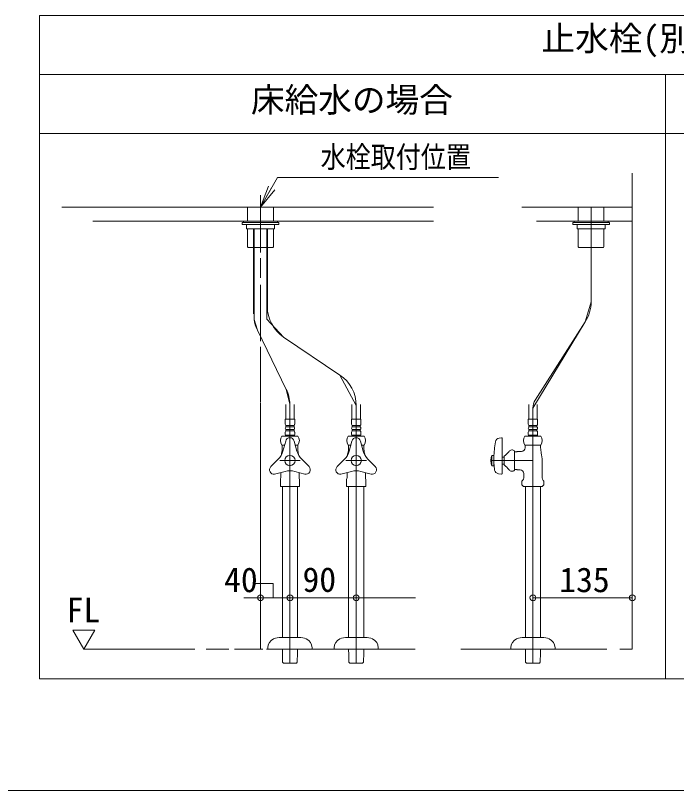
# Model space of a CAD drawing. Units: millimetres, scale not verified. Extents: x -1002 to 1002, y -687 to 676.
# Drawn here: x -49.1 to 343.7, y -687.1 to -226.9 of the extents above; entities that cross this region are included whole.
import ezdxf
from ezdxf.enums import TextEntityAlignment as Align

# ---------------------------------------------------------------- set-up
doc = ezdxf.new("R2010")
doc.units = ezdxf.units.MM
doc.header["$LTSCALE"] = 5
doc.layers.add('F-0', color=7, linetype='Continuous', lineweight=15)
doc.styles.add('ＭＳ ゴシック', font='')
doc.styles.get('ＭＳ ゴシック').set_extended_font_data('MS Gothic')

msp = doc.modelspace()

# ---------------------------------------------------------------- linework, layer by layer
at = {"layer": 'F-0', "lineweight": 18}
for p, q in [((-34.717, -620.676), (-34.717, -226.926)), ((-34.717, -226.926), (709.033, -226.926)), ((-34.717, -261.926), (709.033, -261.926)), ((337.158, -620.676), (337.158, -261.926)), ((337.158, -620.676), (-34.717, -620.676))]:
    msp.add_line(p, q, dxfattribs=at)
at = {"layer": 'F-0'}
for p, q in [((-34.717, -296.926), (337.158, -296.926)), ((337.158, -296.926), (709.033, -296.926)), ((317.47, -320.551), (317.47, -603.176)), ((96.533, -340.676), (106.636, -323.176)), ((106.636, -323.176), (237.886, -323.176)), ((96.533, -340.676), (101.201, -328.215)), ((96.533, -340.676), (103.095, -329.309)), ((96.533, -340.676), (104.99, -330.403)), ((96.533, -333.648), (96.533, -367.67)), ((-21.592, -340.676), (-2.824, -340.676)), ((199.345, -340.676), (-3.032, -340.676)), ((88.876, -340.676), (88.876, -348.988)), ((104.189, -348.988), (104.189, -340.676)), ((251.845, -340.676), (317.47, -340.676)), ((317.47, -340.676), (260.933, -340.676)), ((285.314, -348.988), (285.314, -340.676)), ((292.97, -396.992), (292.97, -340.676)), ((292.97, -396.992), (292.97, -340.676)), ((300.626, -340.676), (300.626, -348.988)), ((199.345, -348.988), (-3.023, -348.988)), ((-2.753, -348.988), (199.345, -348.988)), ((86.47, -348.988), (106.595, -348.988)), ((86.47, -349.863), (86.47, -348.988)), ((106.595, -348.988), (106.595, -349.863)), ((282.908, -348.988), (282.908, -349.863)), ((303.033, -348.988), (282.908, -348.988)), ((303.033, -349.863), (303.033, -348.988)), ((85.595, -349.863), (85.595, -350.957)), ((107.47, -349.863), (85.595, -349.863)), ((85.595, -350.957), (107.47, -350.957)), ((106.595, -349.863), (86.47, -349.863)), ((104.845, -350.957), (88.22, -350.957)), ((88.22, -350.957), (88.22, -353.582)), ((88.22, -353.582), (104.845, -353.582)), ((88.876, -353.582), (88.876, -364.257)), ((92.461, -404.116), (92.461, -353.582)), ((92.705, -353.321), (92.705, -407.369)), ((100.361, -353.582), (100.361, -407.232)), ((100.604, -399.758), (100.604, -353.582)), ((104.189, -364.257), (104.189, -353.582)), ((104.845, -353.582), (104.845, -350.957)), ((107.47, -350.957), (107.47, -349.863)), ((107.47, -350.519), (107.47, -350.957)), ((282.033, -350.957), (282.033, -349.863)), ((282.033, -349.863), (303.908, -349.863)), ((282.033, -350.519), (282.033, -350.957)), ((303.908, -350.957), (282.033, -350.957)), ((282.908, -349.863), (303.033, -349.863)), ((284.658, -350.957), (301.283, -350.957)), ((284.658, -353.582), (284.658, -350.957)), ((301.283, -353.582), (284.658, -353.582)), ((285.314, -364.257), (285.314, -353.582)), ((300.626, -353.582), (300.626, -364.257)), ((301.283, -350.957), (301.283, -353.582)), ((303.908, -349.863), (303.908, -350.957)), ((89.205, -364.585), (88.876, -364.257)), ((89.314, -364.694), (89.205, -364.585)), ((89.314, -364.694), (103.358, -364.694)), ((103.358, -364.694), (103.751, -364.694)), ((103.861, -364.585), (103.751, -364.694)), ((104.189, -364.257), (103.861, -364.585)), ((285.314, -364.257), (285.642, -364.585)), ((285.642, -364.585), (285.751, -364.694)), ((286.145, -364.694), (285.751, -364.694)), ((300.189, -364.694), (286.145, -364.694)), ((300.189, -364.694), (300.298, -364.585)), ((300.298, -364.585), (300.626, -364.257)), ((96.533, -370.964), (96.533, -382.631)), ((96.533, -386.749), (96.533, -420.241)), ((94.666, -413.686), (92.705, -407.369)), ((110.286, -417.919), (100.361, -407.232)), ((258.408, -459.974), (289.522, -408.781)), ((94.666, -413.686), (111.828, -448.962)), ((94.666, -413.686), (111.828, -448.962)), ((110.286, -417.919), (143.726, -440.371)), ((143.726, -440.371), (110.286, -417.919)), ((96.533, -423.673), (96.533, -456.72)), ((153.408, -458.532), (143.726, -440.371)), ((114.016, -457.681), (111.828, -448.962)), ((96.533, -457.191), (96.533, -475.831)), ((111.517, -457.794), (111.517, -466.544)), ((114.033, -458.532), (114.033, -466.544)), ((114.033, -458.532), (114.033, -491.176)), ((116.548, -466.544), (116.548, -457.794)), ((150.892, -457.794), (150.892, -466.544)), ((153.408, -458.532), (153.408, -466.544)), ((153.408, -458.532), (153.408, -491.176)), ((155.923, -466.544), (155.923, -457.794)), ((255.892, -466.544), (255.892, -457.794)), ((258.408, -459.974), (258.408, -466.544)), ((258.408, -459.974), (258.408, -611.378)), ((260.923, -457.794), (260.923, -466.544)), ((96.533, -463.242), (96.533, -579.925)), ((116.833, -466.544), (111.233, -466.544)), ((111.233, -466.544), (111.233, -469.498)), ((114.033, -466.544), (114.033, -611.378)), ((116.833, -469.498), (116.833, -466.544)), ((156.208, -466.544), (150.608, -466.544)), ((150.608, -466.544), (150.608, -469.498)), ((153.408, -466.544), (153.408, -611.378)), ((156.208, -469.498), (156.208, -466.544)), ((255.608, -466.544), (261.208, -466.544)), ((255.608, -469.498), (255.608, -466.544)), ((258.408, -466.544), (258.408, -491.176)), ((261.208, -466.544), (261.208, -469.498)), ((111.626, -470.263), (116.439, -470.263)), ((111.626, -471.138), (111.626, -470.263)), ((116.439, -471.138), (111.626, -471.138)), ((111.626, -472.669), (116.439, -472.669)), ((111.626, -473.544), (111.626, -472.669)), ((116.439, -473.544), (111.626, -473.544)), ((116.439, -470.263), (116.439, -471.138)), ((116.439, -472.669), (116.439, -473.544)), ((151.001, -470.263), (155.814, -470.263)), ((151.001, -471.138), (151.001, -470.263)), ((155.814, -471.138), (151.001, -471.138)), ((151.001, -472.669), (155.814, -472.669)), ((151.001, -473.544), (151.001, -472.669)), ((155.814, -473.544), (151.001, -473.544)), ((155.814, -470.263), (155.814, -471.138)), ((155.814, -472.669), (155.814, -473.544)), ((260.814, -470.263), (256.001, -470.263)), ((256.001, -470.263), (256.001, -471.138)), ((256.001, -471.138), (260.814, -471.138)), ((260.814, -472.669), (256.001, -472.669)), ((256.001, -472.669), (256.001, -473.544)), ((256.001, -473.544), (260.814, -473.544)), ((260.814, -471.138), (260.814, -470.263)), ((260.814, -473.544), (260.814, -472.669)), ((109.277, -476.607), (118.788, -476.607)), ((111.233, -474.31), (111.233, -475.732)), ((111.67, -476.169), (116.395, -476.169)), ((116.833, -475.732), (116.833, -474.31)), ((148.652, -476.607), (158.163, -476.607)), ((150.608, -474.31), (150.608, -475.732)), ((151.045, -476.169), (155.77, -476.169)), ((156.208, -475.732), (156.208, -474.31)), ((238.377, -477.846), (239.784, -477.648)), ((240.033, -499.018), (240.033, -477.865)), ((263.163, -476.607), (253.652, -476.607)), ((255.608, -475.732), (255.608, -474.31)), ((260.77, -476.169), (256.045, -476.169)), ((261.208, -474.31), (261.208, -475.732)), ((96.533, -481.637), (96.533, -580.527)), ((110.846, -481.988), (109.277, -481.988)), ((109.439, -481.988), (109.439, -482.869)), ((109.439, -481.988), (109.947, -481.988)), ((109.439, -482.869), (109.439, -483.519)), ((111.497, -479.559), (109.9, -485.521)), ((110.846, -481.988), (109.947, -481.988)), ((116.568, -479.559), (118.166, -485.521)), ((118.118, -481.988), (117.219, -481.988)), ((118.788, -481.988), (117.219, -481.988)), ((118.626, -482.869), (118.626, -483.519)), ((148.652, -481.988), (149.322, -481.988)), ((148.814, -481.988), (148.814, -482.869)), ((148.814, -482.869), (148.814, -483.519)), ((150.872, -479.559), (149.275, -485.521)), ((150.221, -481.988), (149.322, -481.988)), ((155.943, -479.559), (157.541, -485.521)), ((157.493, -481.988), (156.594, -481.988)), ((158.163, -481.988), (156.594, -481.988)), ((253.652, -481.988), (263.163, -481.988)), ((253.814, -481.988), (253.814, -482.869)), ((254.322, -481.988), (253.814, -481.988)), ((253.814, -482.869), (253.814, -483.519)), ((254.322, -481.988), (262.493, -481.988)), ((263.001, -481.988), (262.493, -481.988)), ((263.001, -481.988), (263.001, -482.869)), ((263.001, -482.869), (263.001, -483.519)), ((247.47, -485.457), (247.47, -496.894)), ((247.47, -485.926), (248.126, -485.926)), ((248.126, -485.926), (248.743, -485.926)), ((102.704, -494.788), (107.069, -490.424)), ((120.125, -491.176), (107.941, -491.176)), ((120.125, -491.176), (108.237, -491.176)), ((114.033, -491.176), (114.033, -611.378)), ((125.361, -494.788), (120.997, -490.424)), ((142.079, -494.788), (146.444, -490.424)), ((159.5, -491.176), (147.316, -491.176)), ((159.5, -491.176), (147.316, -491.176)), ((153.408, -491.176), (153.408, -611.378)), ((164.736, -494.788), (160.372, -490.424)), ((258.408, -491.176), (233.47, -491.176)), ((258.408, -491.176), (233.47, -491.176)), ((233.908, -488.113), (233.79, -488.551)), ((233.908, -494.238), (233.908, -488.113)), ((235.22, -488.113), (233.908, -488.113)), ((235.22, -488.113), (235.22, -494.238)), ((235.22, -489.426), (235.22, -492.926)), ((241.345, -489.098), (240.033, -489.098)), ((241.345, -493.801), (241.345, -488.551)), ((258.408, -611.378), (258.408, -491.176)), ((263.876, -491.176), (263.876, -501.421)), ((240.033, -493.254), (241.345, -493.254)), ((248.126, -496.426), (247.47, -496.426)), ((248.743, -496.426), (248.126, -496.426)), ((104.907, -499.269), (111.202, -497.583)), ((108.564, -498.289), (108.564, -501.421)), ((122.825, -499.18), (116.864, -497.583)), ((119.501, -501.421), (119.501, -498.289)), ((144.282, -499.269), (150.577, -497.583)), ((147.939, -498.289), (147.939, -501.421)), ((162.2, -499.18), (156.239, -497.583)), ((158.876, -501.421), (158.876, -498.289)), ((237.863, -498.964), (239.784, -499.234)), ((252.939, -498.832), (252.939, -501.421)), ((251.84, -503.426), (252.298, -502.968)), ((251.84, -503.426), (251.84, -505.499)), ((251.84, -505.499), (252.83, -506.488)), ((263.986, -506.488), (264.975, -505.499)), ((264.517, -502.968), (264.975, -503.426)), ((264.975, -505.499), (264.975, -503.426)), ((264.975, -505.499), (264.975, -503.426)), ((108.455, -506.488), (108.345, -506.379)), ((108.455, -506.488), (109.449, -506.488)), ((119.611, -506.488), (109.449, -506.488)), ((109.526, -596.176), (109.526, -506.488)), ((118.539, -506.488), (118.539, -596.176)), ((147.83, -506.488), (147.72, -506.379)), ((147.83, -506.488), (148.824, -506.488)), ((158.986, -506.488), (148.824, -506.488)), ((148.901, -596.176), (148.901, -506.488)), ((157.914, -506.488), (157.914, -596.176)), ((252.83, -506.488), (263.986, -506.488)), ((253.901, -506.488), (253.901, -596.176)), ((262.914, -596.176), (262.914, -506.488)), ((86.542, -572.639), (188.666, -572.639)), ((258.408, -572.639), (317.467, -572.639)), ((96.533, -580.527), (96.533, -592.179)), ((96.533, -583.356), (96.533, -589.927)), ((-15.03, -591.809), (-1.905, -591.809)), ((-8.467, -603.176), (-15.03, -591.809)), ((-1.905, -591.809), (-8.467, -603.176)), ((96.533, -592.363), (96.533, -603.176)), ((96.533, -592.869), (96.533, -603.176)), ((119.372, -596.176), (108.693, -596.176)), ((158.747, -596.176), (148.068, -596.176)), ((253.068, -596.176), (263.747, -596.176)), ((100.908, -602.301), (100.908, -603.176)), ((127.158, -603.176), (127.158, -602.301)), ((140.283, -602.301), (140.283, -603.176)), ((166.533, -603.176), (166.533, -602.301)), ((245.283, -603.176), (245.283, -602.301)), ((271.533, -602.301), (271.533, -603.176)), ((-8.467, -603.176), (57.565, -603.176)), ((64.206, -603.176), (77.726, -603.176)), ((81.047, -603.176), (97.947, -603.176)), ((100.131, -603.176), (188.487, -603.176)), ((127.158, -603.176), (100.908, -603.176)), ((109.526, -604.331), (109.526, -603.177)), ((109.551, -605.253), (109.526, -604.331)), ((118.539, -604.331), (118.515, -605.253)), ((118.539, -603.177), (118.539, -604.331)), ((166.533, -603.176), (140.283, -603.176)), ((148.901, -604.331), (148.901, -603.177)), ((148.926, -605.253), (148.901, -604.331)), ((157.914, -604.331), (157.89, -605.253)), ((157.914, -603.177), (157.914, -604.331)), ((215.567, -603.176), (302.246, -603.176)), ((245.283, -603.176), (271.533, -603.176)), ((253.901, -603.176), (253.901, -604.331)), ((253.901, -604.331), (253.926, -605.253)), ((253.926, -605.253), (254.046, -610.87)), ((262.769, -610.87), (262.89, -605.253)), ((262.89, -605.253), (262.914, -604.331)), ((262.914, -604.331), (262.914, -603.176)), ((310.031, -603.176), (310.086, -603.176)), ((110.207, -611.378), (110.208, -611.378)), ((110.208, -611.378), (110.314, -611.378)), ((110.314, -611.378), (117.751, -611.378)), ((117.751, -611.378), (117.858, -611.378)), ((117.858, -611.378), (117.859, -611.378)), ((149.582, -611.378), (149.583, -611.378)), ((149.583, -611.378), (149.689, -611.378)), ((149.689, -611.378), (157.126, -611.378)), ((157.126, -611.378), (157.233, -611.378)), ((157.233, -611.378), (157.234, -611.378)), ((254.046, -610.87), (254.582, -611.378)), ((262.126, -611.378), (254.689, -611.378)), ((262.234, -611.378), (262.769, -610.87)), ((-1002.086, -687.064), (1002.034, -687.064))]:
    msp.add_line(p, q, dxfattribs=at)
at = {"layer": 'F-0', "lineweight": 18}
msp.add_lwpolyline([(709.033, -226.926), (709.033, -620.676), (337.158, -620.676)], dxfattribs=at)
at = {"layer": 'F-0'}
for points in [[(310.086, -603.176), (317.47, -603.176), (317.47, -320.551)], [(260.468, -348.988), (317.47, -348.988), (260.98, -348.988)], [(103.751, -364.694), (103.708, -364.694), (95.658, -364.694)], [(285.751, -364.694), (285.795, -364.694), (293.845, -364.694)], [(259.787, -455.258), (289.522, -408.781), (292.97, -396.992)], [(111.626, -476.169), (111.408, -476.388), (111.408, -476.607)], [(116.658, -476.607), (116.658, -476.388), (116.439, -476.169)], [(151.001, -476.169), (150.783, -476.388), (150.783, -476.607)], [(156.033, -476.607), (156.033, -476.388), (155.814, -476.169)], [(255.783, -476.607), (255.783, -476.388), (256.001, -476.169)], [(260.814, -476.169), (261.033, -476.388), (261.033, -476.607)], [(118.118, -481.988), (118.626, -481.988), (118.626, -482.869)], [(157.493, -481.988), (158.001, -481.988), (158.001, -482.869), (158.001, -483.519)], [(248.743, -485.926), (248.961, -485.707), (251.626, -485.707)], [(233.79, -493.801), (233.908, -494.238), (235.22, -494.238)], [(248.743, -496.426), (248.961, -496.644), (250.751, -496.644)], [(108.345, -502.375), (108.345, -505.499), (108.345, -506.379)], [(119.72, -502.375), (119.72, -506.379), (119.611, -506.488)], [(147.72, -502.375), (147.72, -505.499), (147.72, -506.379)], [(159.095, -502.375), (159.095, -506.379), (158.986, -506.488)], [(104.088, -572.52), (104.088, -564.247), (93.326, -564.247)], [(110.207, -611.378), (109.671, -610.87), (109.551, -605.253)], [(118.515, -605.253), (118.394, -610.87), (117.859, -611.378)], [(149.582, -611.378), (149.046, -610.87), (148.926, -605.253)], [(157.89, -605.253), (157.769, -610.87), (157.234, -611.378)], [(254.689, -611.378), (254.583, -611.378), (254.582, -611.378)], [(262.234, -611.378), (262.233, -611.378), (262.126, -611.378)]]:
    msp.add_lwpolyline(points, dxfattribs=at)
for centre, radius in [((114.033, -491.176), 3.062), ((153.408, -491.176), 3.062), ((96.533, -572.639), 1.75), ((96.533, -572.639), 1.75), ((114.033, -572.639), 1.75), ((114.033, -572.639), 1.75), ((153.408, -572.639), 1.75), ((153.408, -572.639), 1.75), ((258.408, -572.639), 1.75), ((258.408, -572.639), 1.75), ((317.467, -572.639), 1.75), ((317.467, -572.639), 1.75), ((317.467, -572.639), 1.75)]:
    msp.add_circle(centre, radius, dxfattribs=at)
for centre, radius, start, end in [((122.479, -399.758), 21.875, 180, 236.12262), ((271.095, -396.992), 21.875, 327.39011, 0), ((114.336, -404.116), 21.875, 188.55163, 205.94376), ((131.533, -458.532), 21.875, 0, 56.12262), ((92.158, -458.532), 21.875, 2.23046, 25.94376), ((267.158, -459.974), 8.75, 147.39011, 180), ((92.158, -458.532), 21.875, 0, 2.23046), ((112.174, -469.498), 0.941, 180, 234.43222), ((112.174, -471.904), 0.941, 125.56778, 234.43222), ((112.174, -474.31), 0.941, 125.56778, 180), ((115.891, -469.498), 0.941, 305.56778, 0), ((115.891, -471.904), 0.941, 305.56778, 54.43222), ((115.891, -474.31), 0.941, 0, 54.43222), ((151.549, -469.498), 0.941, 180, 234.43222), ((151.549, -471.904), 0.941, 125.56778, 234.43222), ((151.549, -474.31), 0.941, 125.56778, 180), ((155.266, -469.498), 0.941, 305.56778, 0), ((155.266, -471.904), 0.941, 305.56778, 54.43222), ((155.266, -474.31), 0.941, 0, 54.43222), ((256.549, -469.498), 0.941, 180, 234.43222), ((256.549, -471.904), 0.941, 125.56778, 234.43222), ((256.549, -474.31), 0.941, 125.56778, 180), ((260.266, -469.498), 0.941, 305.56778, 0), ((260.266, -471.904), 0.941, 305.56778, 54.43222), ((260.266, -474.31), 0.941, 0, 54.43222), ((113.267, -479.298), 4.812, 146.00705, 213.99295), ((111.67, -475.732), 0.438, 180, 270), ((114.033, -480.238), 2.625, 15, 165), ((116.395, -475.732), 0.438, 270, 0), ((114.798, -479.298), 4.812, 326.00705, 33.99295), ((152.642, -479.298), 4.812, 146.00705, 213.99295), ((151.045, -475.732), 0.438, 180, 270), ((153.408, -480.238), 2.625, 15, 165), ((155.77, -475.732), 0.438, 270, 0), ((154.173, -479.298), 4.812, 326.00705, 33.99295), ((238.742, -480.445), 2.625, 98, 170.1971), ((239.814, -477.865), 0.219, 0, 98), ((257.642, -479.298), 4.812, 146.00705, 213.99295), ((256.045, -475.732), 0.438, 180, 270), ((260.77, -475.732), 0.438, 270, 0), ((259.173, -479.298), 4.812, 326.00705, 33.99295), ((300.845, -491.176), 65.648, 170.1971, 178.47247), ((99.335, -482.69), 10.938, 315, 345), ((128.251, -491.176), 19.688, 166.9604, 171.25756), ((95.193, -483.519), 14.246, 346.9604, 0), ((128.731, -482.69), 10.938, 195, 225), ((132.873, -483.519), 14.246, 180, 193.0396), ((99.814, -491.176), 19.688, 8.74244, 13.0396), ((138.71, -482.69), 10.938, 315, 345), ((167.626, -491.176), 19.688, 166.9604, 171.25756), ((134.568, -483.519), 14.246, 346.9604, 0), ((168.106, -482.69), 10.938, 195, 225), ((172.248, -483.519), 14.246, 180, 193.0396), ((139.189, -491.176), 19.688, 8.74244, 13.0396), ((235.48, -479.842), 10.5, 303.95919, 326.04081), ((245.939, -487.019), 2.188, 45.573, 143.1301), ((251.626, -483.519), 2.188, 270, 0), ((277.248, -483.519), 14.246, 180, 193.0396), ((244.189, -491.176), 19.688, 0, 13.0396), ((244.408, -491.176), 10.938, 166.70293, 180), ((244.408, -491.176), 10.938, 180, 193.29707), ((244.408, -491.176), 10.938, 166.11346, 166.70293), ((104.561, -496.644), 2.625, 135, 277.52424), ((123.505, -496.644), 2.625, 255, 45), ((143.936, -496.644), 2.625, 135, 277.52424), ((162.88, -496.644), 2.625, 255, 45), ((244.408, -491.176), 10.938, 193.29707, 193.88654), ((267.994, -491.335), 32.812, 182.77864, 189.59149), ((238.229, -496.365), 2.625, 189.59149, 261.99591), ((235.48, -502.51), 10.5, 33.95919, 56.04081), ((245.939, -495.332), 2.188, 216.8699, 314.427), ((250.751, -498.832), 2.188, 0, 90), ((106.376, -501.421), 2.188, 334.15807, 0), ((114.033, -508.147), 10.938, 75, 105), ((121.689, -501.421), 2.188, 180, 205.84193), ((145.751, -501.421), 2.188, 334.15807, 0), ((153.408, -508.147), 10.938, 75, 105), ((161.064, -501.421), 2.188, 180, 205.84193), ((239.814, -499.018), 0.219, 261.99591, 0), ((250.751, -501.421), 2.188, 315, 0), ((266.064, -501.421), 2.188, 180, 225), ((106.595, -602.301), 5.688, 113.55646, 180), ((108.693, -607.113), 10.938, 90, 113.55646), ((119.372, -607.113), 10.938, 66.44354, 90), ((121.47, -602.301), 5.688, 0, 66.44354), ((145.97, -602.301), 5.688, 113.55646, 180), ((148.068, -607.113), 10.938, 90, 113.55646), ((158.747, -607.113), 10.938, 66.44354, 90), ((160.845, -602.301), 5.688, 0, 66.44354), ((250.97, -602.301), 5.688, 113.55646, 180), ((253.068, -607.113), 10.938, 90, 113.55646), ((263.747, -607.113), 10.938, 66.44354, 90), ((265.845, -602.301), 5.688, 0, 66.44354)]:
    msp.add_arc(centre, radius, start, end, dxfattribs=at)

# ---------------------------------------------------------------- texts
at = {"layer": 'F-0', "style": 'ＭＳ ゴシック'}
for s, p in [('止水栓(別途手配)参考位置', (263.477, -252.242)), ('床給水の場合', (90.837, -288.699)), ('40', (74.916, -573.689)), ('90', (121.5, -573.545)), ('135', (274.077, -573.689)), ('FL', (-18.669, -591.695))]:
    msp.add_text(s, height=14.66, dxfattribs=at).set_placement(p, align=Align.BOTTOM_LEFT)
at = {"layer": 'F-0', "style": 'ＭＳ ゴシック', "width": 0.85}
msp.add_text('水栓取付位置', height=12.83, dxfattribs=at).set_placement((132.303, -321.143), align=Align.BOTTOM_LEFT)

doc.saveas('drawing.dxf')
